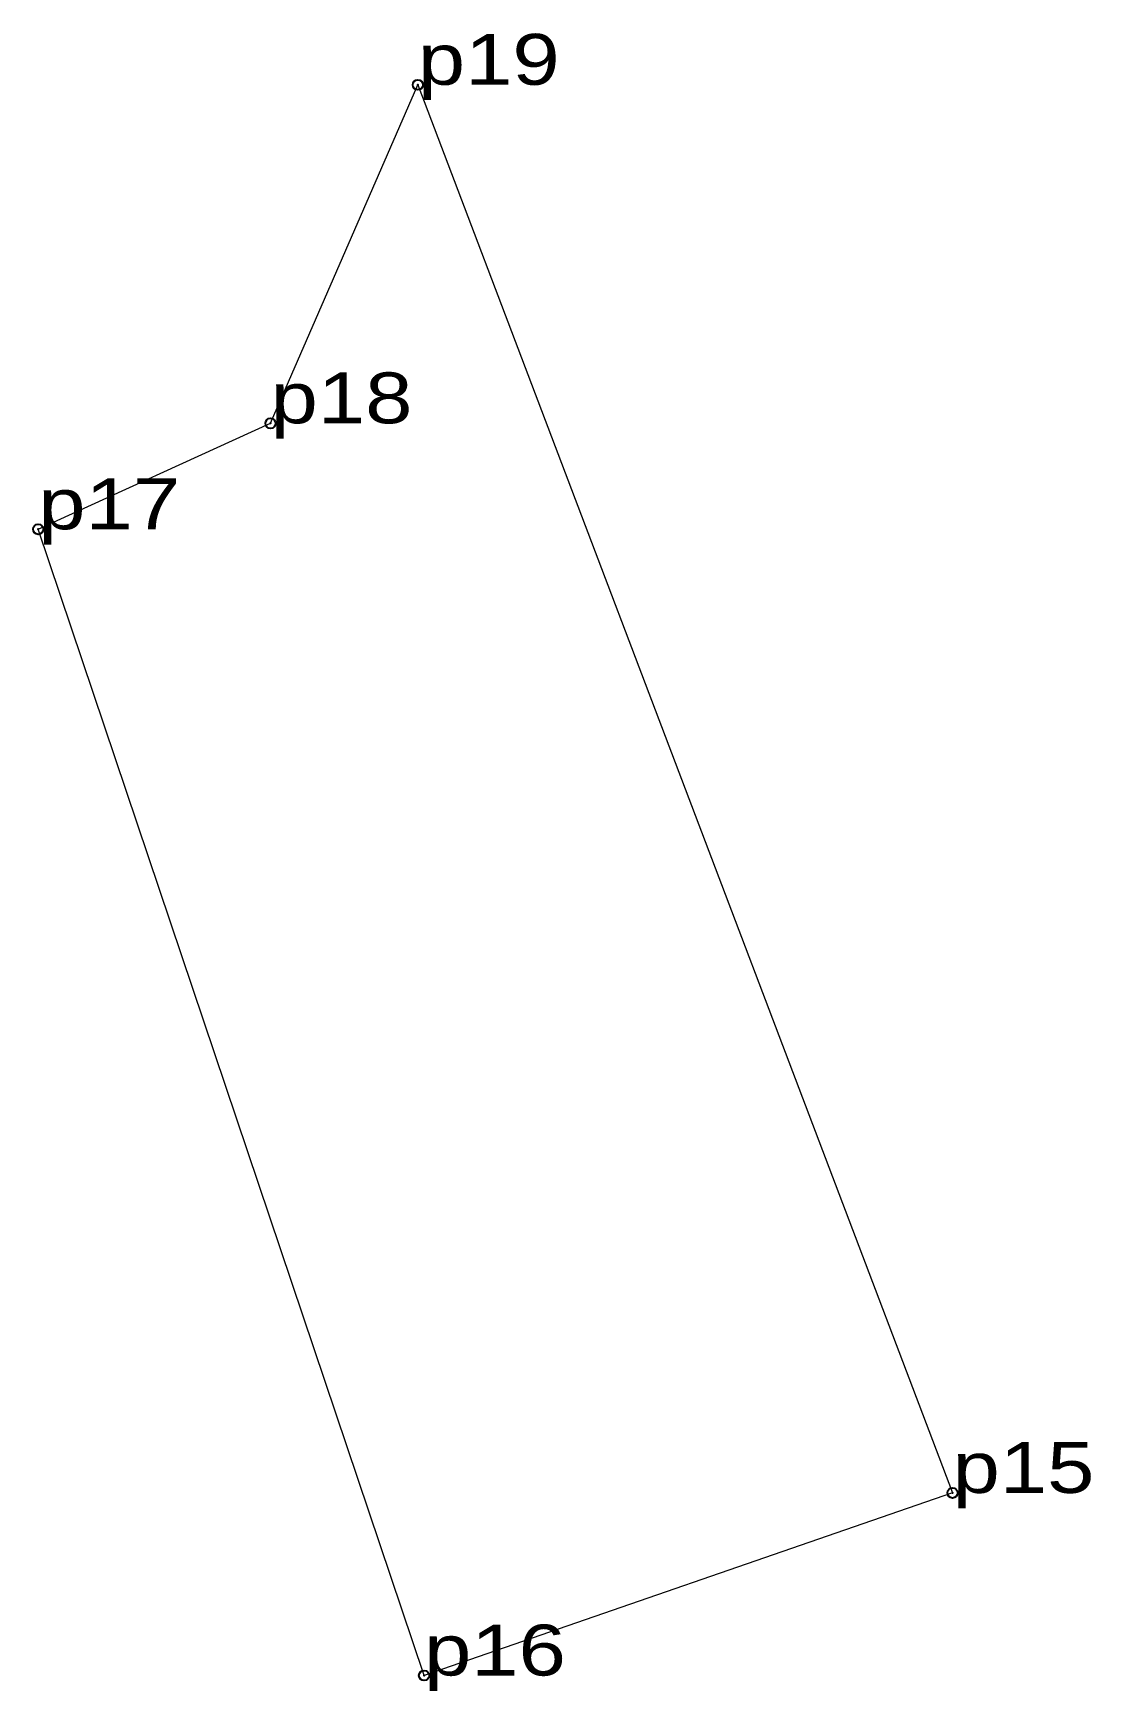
# Model space of a CAD drawing. Header units: metres. Extents: x 535639 to 535746, y 1837052 to 1837537.
# Drawn here: x 535639 to 535676.4, y 1837478.5 to 1837537.1 of the extents above.
import ezdxf

# ---------------------------------------------------------------- set-up
doc = ezdxf.new("R2010")
doc.units = ezdxf.units.M
doc.header["$LTSCALE"] = 0.72
doc.header["$PDMODE"] = 32
doc.header["$PDSIZE"] = 0.36
doc.layers.add('12', color=7, linetype='Continuous')
doc.layers.add('7', color=7, linetype='Continuous')
doc.layers.add('5', color=7, linetype='Continuous', lineweight=13)

msp = doc.modelspace()

# ---------------------------------------------------------------- linework, layer by layer
at = {"layer": '5'}
msp.add_lwpolyline([(535652.8, 1837479.01), (535639.15, 1837519.57), (535647.37, 1837523.32), (535652.58, 1837535.3), (535671.5, 1837485.47)], close=True, dxfattribs=at)
at = {"layer": '7'}
for p in [(535652.58, 1837535.3), (535647.37, 1837523.32), (535639.15, 1837519.57), (535671.5, 1837485.47), (535652.8, 1837479.01)]:
    msp.add_point(p, dxfattribs=at)

# ---------------------------------------------------------------- texts
at = {"layer": '12', "width": 1.25}
for s, p in [('p19', (535652.58, 1837535.3)), ('p18', (535647.37, 1837523.32)), ('p17', (535639.15, 1837519.57)), ('p15', (535671.5, 1837485.47)), ('p16', (535652.8, 1837479.01))]:
    msp.add_text(s, height=1.8, dxfattribs=at).set_placement(p)

doc.saveas('drawing.dxf')
